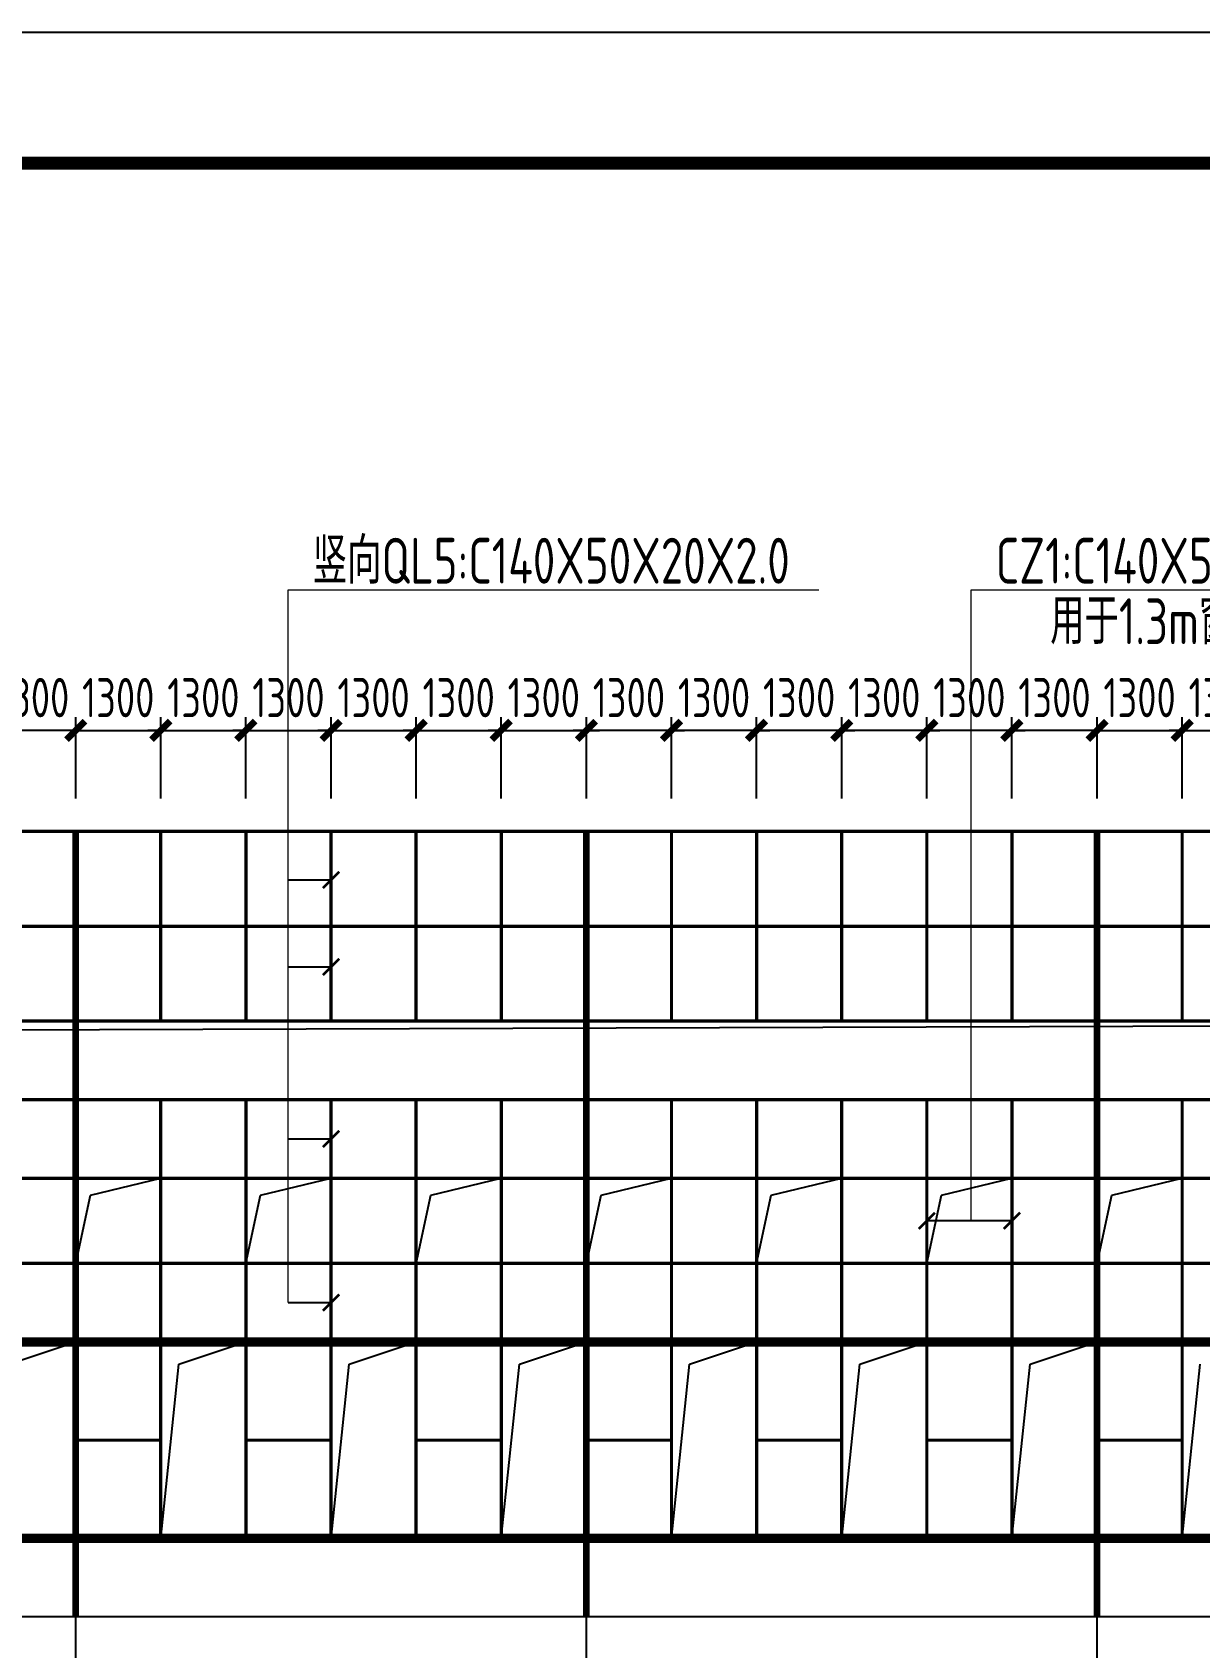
# Model space of a CAD drawing. Extents: x -2746917 to -971774, y -3334247 to -3250358.
# Drawn here: x -1567628 to -1558713, y -3286510 to -3274173 of the extents above; entities that cross this region are included whole.
import ezdxf

# ---------------------------------------------------------------- set-up
doc = ezdxf.new("R2010")
doc.units = 0
doc.header["$LTSCALE"] = 1000
doc.header["$MEASUREMENT"] = 0
doc.header["$PDMODE"] = 35
doc.linetypes.add('DASH', pattern=[0.35, 0.25, -0.1])
doc.linetypes.add('DOTE', pattern=[2.42, 2, -0.2, 0.02, -0.2])
doc.layers.get('0').update_dxf_attribs({"linetype": 'CONTINUOUS'})
doc.layers.get('Defpoints').update_dxf_attribs({"linetype": 'CONTINUOUS'})
for name, color, linetype in [('AXIS', 253, 'DOTE'), ('DIM', 3, 'CONTINUOUS'), ('PUB_TITLE', 4, 'CONTINUOUS'), ('REIN', 1, 'CONTINUOUS'), ('TEXT', 7, 'CONTINUOUS')]:
    doc.layers.add(name, color=color, linetype=linetype)
doc.layers.add('yichutu', color=7, linetype='CONTINUOUS', true_color=0xffffff, plot=False)
doc.styles.add('TSSD_Dimension', font='tssdeng.shx', dxfattribs={"width": 0.75, "bigfont": 'Hztxt.shx'})
doc.styles.add('TSSD_Rein', font='Tssdeng.shx', dxfattribs={"width": 0.75, "bigfont": 'hztxt.shx'})
doc.dimstyles.new('TSSD_200_100', dxfattribs={"dimtxt": 350, "dimasz": 100, "dimexe": 100, "dimexo": 250, "dimgap": 100, "dimtad": 1, "dimdec": 0, "dimlfac": 2, "dimzin": 0, "dimdsep": 46, "dimtxsty": 'TSSD_Dimension', "dimblk": 'ARCHTICK', "dimcen": 0, "dimdle": 100, "dimclrt": 7, "dimadec": 0, "dimazin": 0, "dimtfac": 1, "dimtdec": 0, "dimtix": 1, "dimtmove": 2, "dimatfit": 3, "dimfxl": 1, "dimtolj": 1, "dimtzin": 0, "dimarcsym": 0})

# ---------------------------------------------------------------- blocks, each defined once
blk = doc.blocks.new('_ArchTick')
at = {"color": 0, "const_width": 0.5}
blk.add_lwpolyline([(-0.71, -0.71), (0.71, 0.71)], dxfattribs=at)
blk = doc.blocks.new('*D2306')
at = {"layer": 'Defpoints', "color": 0, "ltscale": 1.5}
for p in [(-1567947, -3279504), (-1567947, -3280275), (-1567297, -3280275)]:
    blk.add_point(p, dxfattribs=at)
at = {"layer": 'DIM', "color": 0, "lineweight": -2, "ltscale": 1.5}
for p, q in [((-1567947, -3280025), (-1567947, -3279404)), ((-1567297, -3280025), (-1567297, -3279404)), ((-1567947, -3279504), (-1568047, -3279504)), ((-1567297, -3279504), (-1567947, -3279504)), ((-1567297, -3279504), (-1567197, -3279504))]:
    blk.add_line(p, q, dxfattribs=at)
at = {"layer": 'DIM', "color": 0, "lineweight": -2, "ltscale": 1.5, "xscale": 100, "yscale": 100, "zscale": 100}
blk.add_blockref('_ArchTick', (-1567947, -3279504), dxfattribs=at)
at = {"layer": 'DIM', "color": 0, "lineweight": -2, "ltscale": 1.5, "xscale": 100, "yscale": 100, "zscale": 100, "rotation": 180}
blk.add_blockref('_ArchTick', (-1567297, -3279504), dxfattribs=at)
at = {"layer": 'DIM', "color": 7, "ltscale": 1.5, "insert": (-1567622, -3279254), "char_height": 300, "attachment_point": 5, "style": 'TSSD_Dimension'}
blk.add_mtext('\\A1;1300', dxfattribs=at)
blk = doc.blocks.new('*D2324')
at = {"layer": 'Defpoints', "color": 0, "ltscale": 1.5}
for p in [(-1566647, -3279504), (-1567297, -3280275), (-1566647, -3280275)]:
    blk.add_point(p, dxfattribs=at)
at = {"layer": 'DIM', "color": 0, "lineweight": -2, "ltscale": 1.5}
for p, q in [((-1567297, -3280025), (-1567297, -3279404)), ((-1566647, -3280025), (-1566647, -3279404)), ((-1567297, -3279504), (-1567397, -3279504)), ((-1567297, -3279504), (-1566647, -3279504)), ((-1566647, -3279504), (-1566547, -3279504))]:
    blk.add_line(p, q, dxfattribs=at)
at = {"layer": 'DIM', "color": 0, "lineweight": -2, "ltscale": 1.5, "xscale": 100, "yscale": 100, "zscale": 100}
blk.add_blockref('_ArchTick', (-1567297, -3279504), dxfattribs=at)
at = {"layer": 'DIM', "color": 0, "lineweight": -2, "ltscale": 1.5, "xscale": 100, "yscale": 100, "zscale": 100, "rotation": 180}
blk.add_blockref('_ArchTick', (-1566647, -3279504), dxfattribs=at)
at = {"layer": 'DIM', "color": 7, "ltscale": 1.5, "insert": (-1566972, -3279254), "char_height": 300, "attachment_point": 5, "style": 'TSSD_Dimension'}
blk.add_mtext('\\A1;1300', dxfattribs=at)
blk = doc.blocks.new('*D2325')
at = {"layer": 'Defpoints', "color": 0, "ltscale": 1.5}
for p in [(-1565997, -3279504), (-1566647, -3280275), (-1565997, -3280275)]:
    blk.add_point(p, dxfattribs=at)
at = {"layer": 'DIM', "color": 0, "lineweight": -2, "ltscale": 1.5}
for p, q in [((-1566647, -3280025), (-1566647, -3279404)), ((-1565997, -3280025), (-1565997, -3279404)), ((-1566647, -3279504), (-1566747, -3279504)), ((-1566647, -3279504), (-1565997, -3279504)), ((-1565997, -3279504), (-1565897, -3279504))]:
    blk.add_line(p, q, dxfattribs=at)
at = {"layer": 'DIM', "color": 0, "lineweight": -2, "ltscale": 1.5, "xscale": 100, "yscale": 100, "zscale": 100}
blk.add_blockref('_ArchTick', (-1566647, -3279504), dxfattribs=at)
at = {"layer": 'DIM', "color": 0, "lineweight": -2, "ltscale": 1.5, "xscale": 100, "yscale": 100, "zscale": 100, "rotation": 180}
blk.add_blockref('_ArchTick', (-1565997, -3279504), dxfattribs=at)
at = {"layer": 'DIM', "color": 7, "ltscale": 1.5, "insert": (-1566322, -3279254), "char_height": 300, "attachment_point": 5, "style": 'TSSD_Dimension'}
blk.add_mtext('\\A1;1300', dxfattribs=at)
blk = doc.blocks.new('*D2326')
at = {"layer": 'Defpoints', "color": 0, "ltscale": 1.5}
for p in [(-1565347, -3279504), (-1565997, -3280275), (-1565347, -3280275)]:
    blk.add_point(p, dxfattribs=at)
at = {"layer": 'DIM', "color": 0, "lineweight": -2, "ltscale": 1.5}
for p, q in [((-1565997, -3280025), (-1565997, -3279404)), ((-1565347, -3280025), (-1565347, -3279404)), ((-1565997, -3279504), (-1566097, -3279504)), ((-1565997, -3279504), (-1565347, -3279504)), ((-1565347, -3279504), (-1565247, -3279504))]:
    blk.add_line(p, q, dxfattribs=at)
at = {"layer": 'DIM', "color": 0, "lineweight": -2, "ltscale": 1.5, "xscale": 100, "yscale": 100, "zscale": 100}
blk.add_blockref('_ArchTick', (-1565997, -3279504), dxfattribs=at)
at = {"layer": 'DIM', "color": 0, "lineweight": -2, "ltscale": 1.5, "xscale": 100, "yscale": 100, "zscale": 100, "rotation": 180}
blk.add_blockref('_ArchTick', (-1565347, -3279504), dxfattribs=at)
at = {"layer": 'DIM', "color": 7, "ltscale": 1.5, "insert": (-1565672, -3279254), "char_height": 300, "attachment_point": 5, "style": 'TSSD_Dimension'}
blk.add_mtext('\\A1;1300', dxfattribs=at)
blk = doc.blocks.new('*D2327')
at = {"layer": 'Defpoints', "color": 0, "ltscale": 1.5}
for p in [(-1564697, -3279504), (-1565347, -3280275), (-1564697, -3280275)]:
    blk.add_point(p, dxfattribs=at)
at = {"layer": 'DIM', "color": 0, "lineweight": -2, "ltscale": 1.5}
for p, q in [((-1565347, -3280025), (-1565347, -3279404)), ((-1564697, -3280025), (-1564697, -3279404)), ((-1565347, -3279504), (-1565447, -3279504)), ((-1565347, -3279504), (-1564697, -3279504)), ((-1564697, -3279504), (-1564597, -3279504))]:
    blk.add_line(p, q, dxfattribs=at)
at = {"layer": 'DIM', "color": 0, "lineweight": -2, "ltscale": 1.5, "xscale": 100, "yscale": 100, "zscale": 100}
blk.add_blockref('_ArchTick', (-1565347, -3279504), dxfattribs=at)
at = {"layer": 'DIM', "color": 0, "lineweight": -2, "ltscale": 1.5, "xscale": 100, "yscale": 100, "zscale": 100, "rotation": 180}
blk.add_blockref('_ArchTick', (-1564697, -3279504), dxfattribs=at)
at = {"layer": 'DIM', "color": 7, "ltscale": 1.5, "insert": (-1565022, -3279254), "char_height": 300, "attachment_point": 5, "style": 'TSSD_Dimension'}
blk.add_mtext('\\A1;1300', dxfattribs=at)
blk = doc.blocks.new('*D2328')
at = {"layer": 'Defpoints', "color": 0, "ltscale": 1.5}
for p in [(-1564047, -3279504), (-1564697, -3280275), (-1564047, -3280275)]:
    blk.add_point(p, dxfattribs=at)
at = {"layer": 'DIM', "color": 0, "lineweight": -2, "ltscale": 1.5}
for p, q in [((-1564697, -3280025), (-1564697, -3279404)), ((-1564047, -3280025), (-1564047, -3279404)), ((-1564697, -3279504), (-1564797, -3279504)), ((-1564697, -3279504), (-1564047, -3279504)), ((-1564047, -3279504), (-1563947, -3279504))]:
    blk.add_line(p, q, dxfattribs=at)
at = {"layer": 'DIM', "color": 0, "lineweight": -2, "ltscale": 1.5, "xscale": 100, "yscale": 100, "zscale": 100}
blk.add_blockref('_ArchTick', (-1564697, -3279504), dxfattribs=at)
at = {"layer": 'DIM', "color": 0, "lineweight": -2, "ltscale": 1.5, "xscale": 100, "yscale": 100, "zscale": 100, "rotation": 180}
blk.add_blockref('_ArchTick', (-1564047, -3279504), dxfattribs=at)
at = {"layer": 'DIM', "color": 7, "ltscale": 1.5, "insert": (-1564372, -3279254), "char_height": 300, "attachment_point": 5, "style": 'TSSD_Dimension'}
blk.add_mtext('\\A1;1300', dxfattribs=at)
blk = doc.blocks.new('*D2317')
at = {"layer": 'Defpoints', "color": 0, "ltscale": 1.5}
for p in [(-1563397, -3279504), (-1564047, -3280275), (-1563397, -3280275)]:
    blk.add_point(p, dxfattribs=at)
at = {"layer": 'DIM', "color": 0, "lineweight": -2, "ltscale": 1.5}
for p, q in [((-1564047, -3280025), (-1564047, -3279404)), ((-1563397, -3280025), (-1563397, -3279404)), ((-1564047, -3279504), (-1564147, -3279504)), ((-1564047, -3279504), (-1563397, -3279504)), ((-1563397, -3279504), (-1563297, -3279504))]:
    blk.add_line(p, q, dxfattribs=at)
at = {"layer": 'DIM', "color": 0, "lineweight": -2, "ltscale": 1.5, "xscale": 100, "yscale": 100, "zscale": 100}
blk.add_blockref('_ArchTick', (-1564047, -3279504), dxfattribs=at)
at = {"layer": 'DIM', "color": 0, "lineweight": -2, "ltscale": 1.5, "xscale": 100, "yscale": 100, "zscale": 100, "rotation": 180}
blk.add_blockref('_ArchTick', (-1563397, -3279504), dxfattribs=at)
at = {"layer": 'DIM', "color": 7, "ltscale": 1.5, "insert": (-1563722, -3279254), "char_height": 300, "attachment_point": 5, "style": 'TSSD_Dimension'}
blk.add_mtext('\\A1;1300', dxfattribs=at)
blk = doc.blocks.new('*D2318')
at = {"layer": 'Defpoints', "color": 0, "ltscale": 1.5}
for p in [(-1560147, -3279504), (-1560147, -3280275), (-1559497, -3280275)]:
    blk.add_point(p, dxfattribs=at)
at = {"layer": 'DIM', "color": 0, "lineweight": -2, "ltscale": 1.5}
for p, q in [((-1560147, -3280025), (-1560147, -3279404)), ((-1559497, -3280025), (-1559497, -3279404)), ((-1560147, -3279504), (-1560247, -3279504)), ((-1559497, -3279504), (-1560147, -3279504)), ((-1559497, -3279504), (-1559397, -3279504))]:
    blk.add_line(p, q, dxfattribs=at)
at = {"layer": 'DIM', "color": 0, "lineweight": -2, "ltscale": 1.5, "xscale": 100, "yscale": 100, "zscale": 100}
blk.add_blockref('_ArchTick', (-1560147, -3279504), dxfattribs=at)
at = {"layer": 'DIM', "color": 0, "lineweight": -2, "ltscale": 1.5, "xscale": 100, "yscale": 100, "zscale": 100, "rotation": 180}
blk.add_blockref('_ArchTick', (-1559497, -3279504), dxfattribs=at)
at = {"layer": 'DIM', "color": 7, "ltscale": 1.5, "insert": (-1559822, -3279254), "char_height": 300, "attachment_point": 5, "style": 'TSSD_Dimension'}
blk.add_mtext('\\A1;1300', dxfattribs=at)
blk = doc.blocks.new('*D2319')
at = {"layer": 'Defpoints', "color": 0, "ltscale": 1.5}
for p in [(-1560797, -3279504), (-1560797, -3280275), (-1560147, -3280275)]:
    blk.add_point(p, dxfattribs=at)
at = {"layer": 'DIM', "color": 0, "lineweight": -2, "ltscale": 1.5}
for p, q in [((-1560797, -3280025), (-1560797, -3279404)), ((-1560147, -3280025), (-1560147, -3279404)), ((-1560797, -3279504), (-1560897, -3279504)), ((-1560147, -3279504), (-1560797, -3279504)), ((-1560147, -3279504), (-1560047, -3279504))]:
    blk.add_line(p, q, dxfattribs=at)
at = {"layer": 'DIM', "color": 0, "lineweight": -2, "ltscale": 1.5, "xscale": 100, "yscale": 100, "zscale": 100}
blk.add_blockref('_ArchTick', (-1560797, -3279504), dxfattribs=at)
at = {"layer": 'DIM', "color": 0, "lineweight": -2, "ltscale": 1.5, "xscale": 100, "yscale": 100, "zscale": 100, "rotation": 180}
blk.add_blockref('_ArchTick', (-1560147, -3279504), dxfattribs=at)
at = {"layer": 'DIM', "color": 7, "ltscale": 1.5, "insert": (-1560472, -3279254), "char_height": 300, "attachment_point": 5, "style": 'TSSD_Dimension'}
blk.add_mtext('\\A1;1300', dxfattribs=at)
blk = doc.blocks.new('*D2320')
at = {"layer": 'Defpoints', "color": 0, "ltscale": 1.5}
for p in [(-1561447, -3279504), (-1561447, -3280275), (-1560797, -3280275)]:
    blk.add_point(p, dxfattribs=at)
at = {"layer": 'DIM', "color": 0, "lineweight": -2, "ltscale": 1.5}
for p, q in [((-1561447, -3280025), (-1561447, -3279404)), ((-1560797, -3280025), (-1560797, -3279404)), ((-1561447, -3279504), (-1561547, -3279504)), ((-1560797, -3279504), (-1561447, -3279504)), ((-1560797, -3279504), (-1560697, -3279504))]:
    blk.add_line(p, q, dxfattribs=at)
at = {"layer": 'DIM', "color": 0, "lineweight": -2, "ltscale": 1.5, "xscale": 100, "yscale": 100, "zscale": 100}
blk.add_blockref('_ArchTick', (-1561447, -3279504), dxfattribs=at)
at = {"layer": 'DIM', "color": 0, "lineweight": -2, "ltscale": 1.5, "xscale": 100, "yscale": 100, "zscale": 100, "rotation": 180}
blk.add_blockref('_ArchTick', (-1560797, -3279504), dxfattribs=at)
at = {"layer": 'DIM', "color": 7, "ltscale": 1.5, "insert": (-1561122, -3279254), "char_height": 300, "attachment_point": 5, "style": 'TSSD_Dimension'}
blk.add_mtext('\\A1;1300', dxfattribs=at)
blk = doc.blocks.new('*D2321')
at = {"layer": 'Defpoints', "color": 0, "ltscale": 1.5}
for p in [(-1562097, -3279504), (-1562097, -3280275), (-1561447, -3280275)]:
    blk.add_point(p, dxfattribs=at)
at = {"layer": 'DIM', "color": 0, "lineweight": -2, "ltscale": 1.5}
for p, q in [((-1562097, -3280025), (-1562097, -3279404)), ((-1561447, -3280025), (-1561447, -3279404)), ((-1562097, -3279504), (-1562197, -3279504)), ((-1561447, -3279504), (-1562097, -3279504)), ((-1561447, -3279504), (-1561347, -3279504))]:
    blk.add_line(p, q, dxfattribs=at)
at = {"layer": 'DIM', "color": 0, "lineweight": -2, "ltscale": 1.5, "xscale": 100, "yscale": 100, "zscale": 100}
blk.add_blockref('_ArchTick', (-1562097, -3279504), dxfattribs=at)
at = {"layer": 'DIM', "color": 0, "lineweight": -2, "ltscale": 1.5, "xscale": 100, "yscale": 100, "zscale": 100, "rotation": 180}
blk.add_blockref('_ArchTick', (-1561447, -3279504), dxfattribs=at)
at = {"layer": 'DIM', "color": 7, "ltscale": 1.5, "insert": (-1561772, -3279254), "char_height": 300, "attachment_point": 5, "style": 'TSSD_Dimension'}
blk.add_mtext('\\A1;1300', dxfattribs=at)
blk = doc.blocks.new('*D2322')
at = {"layer": 'Defpoints', "color": 0, "ltscale": 1.5}
for p in [(-1562747, -3279504), (-1562747, -3280275), (-1562097, -3280275)]:
    blk.add_point(p, dxfattribs=at)
at = {"layer": 'DIM', "color": 0, "lineweight": -2, "ltscale": 1.5}
for p, q in [((-1562747, -3280025), (-1562747, -3279404)), ((-1562097, -3280025), (-1562097, -3279404)), ((-1562747, -3279504), (-1562847, -3279504)), ((-1562097, -3279504), (-1562747, -3279504)), ((-1562097, -3279504), (-1561997, -3279504))]:
    blk.add_line(p, q, dxfattribs=at)
at = {"layer": 'DIM', "color": 0, "lineweight": -2, "ltscale": 1.5, "xscale": 100, "yscale": 100, "zscale": 100}
blk.add_blockref('_ArchTick', (-1562747, -3279504), dxfattribs=at)
at = {"layer": 'DIM', "color": 0, "lineweight": -2, "ltscale": 1.5, "xscale": 100, "yscale": 100, "zscale": 100, "rotation": 180}
blk.add_blockref('_ArchTick', (-1562097, -3279504), dxfattribs=at)
at = {"layer": 'DIM', "color": 7, "ltscale": 1.5, "insert": (-1562422, -3279254), "char_height": 300, "attachment_point": 5, "style": 'TSSD_Dimension'}
blk.add_mtext('\\A1;1300', dxfattribs=at)
blk = doc.blocks.new('*D2323')
at = {"layer": 'Defpoints', "color": 0, "ltscale": 1.5}
for p in [(-1563397, -3279504), (-1563397, -3280275), (-1562747, -3280275)]:
    blk.add_point(p, dxfattribs=at)
at = {"layer": 'DIM', "color": 0, "lineweight": -2, "ltscale": 1.5}
for p, q in [((-1563397, -3280025), (-1563397, -3279404)), ((-1562747, -3280025), (-1562747, -3279404)), ((-1563397, -3279504), (-1563497, -3279504)), ((-1562747, -3279504), (-1563397, -3279504)), ((-1562747, -3279504), (-1562647, -3279504))]:
    blk.add_line(p, q, dxfattribs=at)
at = {"layer": 'DIM', "color": 0, "lineweight": -2, "ltscale": 1.5, "xscale": 100, "yscale": 100, "zscale": 100}
blk.add_blockref('_ArchTick', (-1563397, -3279504), dxfattribs=at)
at = {"layer": 'DIM', "color": 0, "lineweight": -2, "ltscale": 1.5, "xscale": 100, "yscale": 100, "zscale": 100, "rotation": 180}
blk.add_blockref('_ArchTick', (-1562747, -3279504), dxfattribs=at)
at = {"layer": 'DIM', "color": 7, "ltscale": 1.5, "insert": (-1563072, -3279254), "char_height": 300, "attachment_point": 5, "style": 'TSSD_Dimension'}
blk.add_mtext('\\A1;1300', dxfattribs=at)
blk = doc.blocks.new('*D2336')
at = {"layer": 'Defpoints', "color": 0, "ltscale": 1.5}
for p in [(-1558847, -3279504), (-1559497, -3280275), (-1558847, -3280275)]:
    blk.add_point(p, dxfattribs=at)
at = {"layer": 'DIM', "color": 0, "lineweight": -2, "ltscale": 1.5}
for p, q in [((-1559497, -3280025), (-1559497, -3279404)), ((-1558847, -3280025), (-1558847, -3279404)), ((-1559497, -3279504), (-1559597, -3279504)), ((-1559497, -3279504), (-1558847, -3279504)), ((-1558847, -3279504), (-1558747, -3279504))]:
    blk.add_line(p, q, dxfattribs=at)
at = {"layer": 'DIM', "color": 0, "lineweight": -2, "ltscale": 1.5, "xscale": 100, "yscale": 100, "zscale": 100}
blk.add_blockref('_ArchTick', (-1559497, -3279504), dxfattribs=at)
at = {"layer": 'DIM', "color": 0, "lineweight": -2, "ltscale": 1.5, "xscale": 100, "yscale": 100, "zscale": 100, "rotation": 180}
blk.add_blockref('_ArchTick', (-1558847, -3279504), dxfattribs=at)
at = {"layer": 'DIM', "color": 7, "ltscale": 1.5, "insert": (-1559172, -3279254), "char_height": 300, "attachment_point": 5, "style": 'TSSD_Dimension'}
blk.add_mtext('\\A1;1300', dxfattribs=at)
blk = doc.blocks.new('*D2337')
at = {"layer": 'Defpoints', "color": 0, "ltscale": 1.5}
for p in [(-1558197, -3279504), (-1558847, -3280275), (-1558197, -3280275)]:
    blk.add_point(p, dxfattribs=at)
at = {"layer": 'DIM', "color": 0, "lineweight": -2, "ltscale": 1.5}
for p, q in [((-1558847, -3280025), (-1558847, -3279404)), ((-1558197, -3280025), (-1558197, -3279404)), ((-1558847, -3279504), (-1558947, -3279504)), ((-1558847, -3279504), (-1558197, -3279504)), ((-1558197, -3279504), (-1558097, -3279504))]:
    blk.add_line(p, q, dxfattribs=at)
at = {"layer": 'DIM', "color": 0, "lineweight": -2, "ltscale": 1.5, "xscale": 100, "yscale": 100, "zscale": 100}
blk.add_blockref('_ArchTick', (-1558847, -3279504), dxfattribs=at)
at = {"layer": 'DIM', "color": 0, "lineweight": -2, "ltscale": 1.5, "xscale": 100, "yscale": 100, "zscale": 100, "rotation": 180}
blk.add_blockref('_ArchTick', (-1558197, -3279504), dxfattribs=at)
at = {"layer": 'DIM', "color": 7, "ltscale": 1.5, "insert": (-1558522, -3279254), "char_height": 300, "attachment_point": 5, "style": 'TSSD_Dimension'}
blk.add_mtext('\\A1;1300', dxfattribs=at)
blk = doc.blocks.new('yct-891-420-89100-42000-100-2004.0')
at = {"layer": 'yichutu', "color": 7, "true_color": 0xffffff}
blk.add_lwpolyline([(0, 0), (0, 42000), (89100, 42000), (89100, 0)], close=True, dxfattribs=at)
blk = doc.blocks.new('A$C440D491C')
at = {"layer": 'PUB_TITLE'}
blk.add_lwpolyline([(0, 0), (0, 42000), (89100, 42000), (89100, 0)], close=True, dxfattribs=at)
at = {"layer": 'PUB_TITLE', "const_width": 100}
blk.add_lwpolyline([(88100, 1000), (88100, 41000), (713, 41000), (713, 1000), (88100, 1000)], dxfattribs=at)

msp = doc.modelspace()

# ---------------------------------------------------------------- linework, layer by layer
at = {"ltscale": 1.5}
for p, q in [((-1565674.21, -3280646.21), (-1565346.98, -3280646.21)), ((-1565674.21, -3281310.18), (-1565346.98, -3281310.18)), ((-1582707.33, -3281841.62), (-1547796.98, -3281724.61)), ((-1565674.21, -3282624.61), (-1565346.98, -3282624.61)), ((-1567184.72, -3283053.98), (-1566646.98, -3282924.61)), ((-1565884.72, -3283053.98), (-1565346.98, -3282924.61)), ((-1564584.72, -3283053.98), (-1564046.98, -3282924.61)), ((-1563284.72, -3283053.98), (-1562746.98, -3282924.61)), ((-1561984.72, -3283053.98), (-1561446.98, -3282924.61)), ((-1560684.72, -3283053.98), (-1560146.98, -3282924.61)), ((-1559384.72, -3283053.98), (-1558846.98, -3282924.61)), ((-1567296.98, -3283574.61), (-1567184.72, -3283053.98)), ((-1565996.98, -3283574.61), (-1565884.72, -3283053.98)), ((-1564696.98, -3283574.61), (-1564584.72, -3283053.98)), ((-1563396.98, -3283574.61), (-1563284.72, -3283053.98)), ((-1562096.98, -3283574.61), (-1561984.72, -3283053.98)), ((-1560796.98, -3283574.61), (-1560684.72, -3283053.98)), ((-1559496.98, -3283574.61), (-1559384.72, -3283053.98)), ((-1560146.98, -3283249.61), (-1560796.98, -3283249.61)), ((-1565674.21, -3283874.61), (-1565346.98, -3283874.61)), ((-1567808.34, -3284343.42), (-1567296.98, -3284174.61)), ((-1566508.34, -3284343.42), (-1565996.98, -3284174.61)), ((-1565208.34, -3284343.42), (-1564696.98, -3284174.61)), ((-1563908.34, -3284343.42), (-1563396.98, -3284174.61)), ((-1562608.34, -3284343.42), (-1562096.98, -3284174.61)), ((-1561308.34, -3284343.42), (-1560796.98, -3284174.61)), ((-1560008.34, -3284343.42), (-1559496.98, -3284174.61)), ((-1566646.98, -3285674.61), (-1566508.34, -3284343.42)), ((-1565346.98, -3285674.61), (-1565208.34, -3284343.42)), ((-1564046.98, -3285674.61), (-1563908.34, -3284343.42)), ((-1562746.98, -3285674.61), (-1562608.34, -3284343.42)), ((-1561446.98, -3285674.61), (-1561308.34, -3284343.42)), ((-1560146.98, -3285674.61), (-1560008.34, -3284343.42)), ((-1558846.98, -3285674.61), (-1558708.34, -3284343.42))]:
    msp.add_line(p, q, dxfattribs=at)
at = {"layer": 'AXIS', "ltscale": 1.5}
for p, q in [((-1567296.98, -3286879.57), (-1567296.98, -3284184.86)), ((-1563396.98, -3286879.57), (-1563396.98, -3284184.86)), ((-1559496.98, -3286879.57), (-1559496.98, -3284184.86))]:
    msp.add_line(p, q, dxfattribs=at)
at = {"layer": 'REIN', "color": 0, "ltscale": 0.1}
msp.add_line((-1542624.69, -3286274.61), (-1587391.66, -3286274.61), dxfattribs=at)
at = {"layer": 'REIN', "color": 0, "const_width": 25}
for points in [[(-1543959.48, -3280274.61), (-1586734.48, -3280274.61)], [(-1586734.48, -3280999.61), (-1543959.48, -3280999.61)], [(-1582896.98, -3281724.61), (-1547796.98, -3281724.61)], [(-1547796.98, -3285674.61), (-1547796.98, -3285674.61), (-1547796.98, -3282324.61), (-1582896.98, -3282324.61), (-1582896.98, -3285674.61)], [(-1582896.98, -3282924.61), (-1547796.98, -3282924.61)], [(-1582896.98, -3283574.61), (-1547796.98, -3283574.61)], [(-1567296.98, -3284924.61), (-1566646.98, -3284924.61)], [(-1565996.98, -3284924.61), (-1565346.98, -3284924.61)], [(-1564696.98, -3284924.61), (-1564046.98, -3284924.61)], [(-1564096.98, -3284924.61), (-1564046.98, -3284924.61)], [(-1563396.98, -3284924.61), (-1562746.98, -3284924.61)], [(-1562096.98, -3284924.61), (-1561446.98, -3284924.61)], [(-1560796.98, -3284924.61), (-1560146.98, -3284924.61)], [(-1560196.98, -3284924.61), (-1560146.98, -3284924.61)], [(-1559496.98, -3284924.61), (-1558846.98, -3284924.61)]]:
    msp.add_lwpolyline(points, dxfattribs=at)
at = {"layer": 'REIN', "color": 0, "ltscale": 0.1, "const_width": 50}
for points in [[(-1567296.98, -3286274.61), (-1567296.98, -3280274.61)], [(-1563396.98, -3286274.61), (-1563396.98, -3280274.61)], [(-1559496.98, -3286274.61), (-1559496.98, -3280274.61)]]:
    msp.add_lwpolyline(points, dxfattribs=at)
at = {"layer": 'REIN', "color": 8, "linetype": 'DASH', "const_width": 25}
for points in [[(-1566646.98, -3281724.61), (-1566646.98, -3280274.61)], [(-1565996.98, -3281724.61), (-1565996.98, -3280274.61)], [(-1565346.98, -3281724.61), (-1565346.98, -3280274.61)], [(-1564696.98, -3281724.61), (-1564696.98, -3280274.61)], [(-1564046.98, -3281724.61), (-1564046.98, -3280274.61)], [(-1562746.98, -3281724.61), (-1562746.98, -3280274.61)], [(-1562096.98, -3281724.61), (-1562096.98, -3280274.61)], [(-1561446.98, -3281724.61), (-1561446.98, -3280274.61)], [(-1560796.98, -3281724.61), (-1560796.98, -3280274.61)], [(-1560146.98, -3281724.61), (-1560146.98, -3280274.61)], [(-1558846.98, -3281724.61), (-1558846.98, -3280274.61)], [(-1566646.98, -3282924.61), (-1566646.98, -3282324.61)], [(-1565996.98, -3282924.61), (-1565996.98, -3282324.61)], [(-1565346.98, -3282924.61), (-1565346.98, -3282324.61)], [(-1564696.98, -3282924.61), (-1564696.98, -3282324.61)], [(-1564046.98, -3282924.61), (-1564046.98, -3282324.61)], [(-1562746.98, -3282924.61), (-1562746.98, -3282324.61)], [(-1562096.98, -3282924.61), (-1562096.98, -3282324.61)], [(-1561446.98, -3282924.61), (-1561446.98, -3282324.61)], [(-1560796.98, -3282924.61), (-1560796.98, -3282324.61)], [(-1560146.98, -3282924.61), (-1560146.98, -3282324.61)], [(-1558846.98, -3282924.61), (-1558846.98, -3282324.61)], [(-1566646.98, -3284174.61), (-1566646.98, -3283574.61)], [(-1565996.98, -3284174.61), (-1565996.98, -3283574.61)], [(-1565346.98, -3284174.61), (-1565346.98, -3283574.61)], [(-1564696.98, -3284174.61), (-1564696.98, -3283574.61)], [(-1564046.98, -3284174.61), (-1564046.98, -3283574.61)], [(-1562746.98, -3284174.61), (-1562746.98, -3283574.61)], [(-1562096.98, -3284174.61), (-1562096.98, -3283574.61)], [(-1561446.98, -3284174.61), (-1561446.98, -3283574.61)], [(-1560796.98, -3284174.61), (-1560796.98, -3283574.61)], [(-1560146.98, -3284174.61), (-1560146.98, -3283574.61)], [(-1558846.98, -3284174.61), (-1558846.98, -3283574.61)]]:
    msp.add_lwpolyline(points, dxfattribs=at)
at = {"layer": 'REIN', "color": 0, "linetype": 'ByBlock', "const_width": 20}
for points in [[(-1565409.24, -3280708.47), (-1565284.73, -3280583.95)], [(-1565409.24, -3281372.44), (-1565284.73, -3281247.92)], [(-1565409.24, -3282686.86), (-1565284.73, -3282562.35)], [(-1560859.24, -3283311.86), (-1560734.73, -3283187.35)], [(-1560209.24, -3283311.86), (-1560084.73, -3283187.35)], [(-1565409.24, -3283936.86), (-1565284.73, -3283812.35)]]:
    msp.add_lwpolyline(points, dxfattribs=at)
at = {"layer": 'REIN', "color": 0, "const_width": 25}
for points in [[(-1567296.98, -3282924.61), (-1566646.98, -3282924.61), (-1566646.98, -3283574.61), (-1567296.98, -3283574.61)], [(-1565996.98, -3282924.61), (-1565346.98, -3282924.61), (-1565346.98, -3283574.61), (-1565996.98, -3283574.61)], [(-1564696.98, -3282924.61), (-1564046.98, -3282924.61), (-1564046.98, -3283574.61), (-1564696.98, -3283574.61)], [(-1563396.98, -3282924.61), (-1562746.98, -3282924.61), (-1562746.98, -3283574.61), (-1563396.98, -3283574.61)], [(-1562096.98, -3282924.61), (-1561446.98, -3282924.61), (-1561446.98, -3283574.61), (-1562096.98, -3283574.61)], [(-1560796.98, -3282924.61), (-1560146.98, -3282924.61), (-1560146.98, -3283574.61), (-1560796.98, -3283574.61)], [(-1559496.98, -3282924.61), (-1558846.98, -3282924.61), (-1558846.98, -3283574.61), (-1559496.98, -3283574.61)], [(-1567946.98, -3284174.61), (-1567296.98, -3284174.61), (-1567296.98, -3285674.61), (-1567946.98, -3285674.61)], [(-1566646.98, -3284174.61), (-1565996.98, -3284174.61), (-1565996.98, -3285674.61), (-1566646.98, -3285674.61)], [(-1565346.98, -3284174.61), (-1564696.98, -3284174.61), (-1564696.98, -3285674.61), (-1565346.98, -3285674.61)], [(-1564046.98, -3284174.61), (-1563396.98, -3284174.61), (-1563396.98, -3285674.61), (-1564046.98, -3285674.61)], [(-1562746.98, -3284174.61), (-1562096.98, -3284174.61), (-1562096.98, -3285674.61), (-1562746.98, -3285674.61)], [(-1561446.98, -3284174.61), (-1560796.98, -3284174.61), (-1560796.98, -3285674.61), (-1561446.98, -3285674.61)], [(-1560146.98, -3284174.61), (-1559496.98, -3284174.61), (-1559496.98, -3285674.61), (-1560146.98, -3285674.61)], [(-1558846.98, -3284174.61), (-1558196.98, -3284174.61), (-1558196.98, -3285674.61), (-1558846.98, -3285674.61)]]:
    msp.add_lwpolyline(points, close=True, dxfattribs=at)
at = {"layer": 'REIN', "color": 2, "linetype": 'DASH', "const_width": 70}
for points in [[(-1575096.98, -3284174.61), (-1555596.98, -3284174.61)], [(-1575096.98, -3285674.61), (-1555596.98, -3285674.61)]]:
    msp.add_lwpolyline(points, dxfattribs=at)
at = {"layer": 'TEXT', "lineweight": 5}
for p, q in [((-1565674.21, -3278431.95), (-1561621.88, -3278431.95)), ((-1565674.21, -3283874.61), (-1565674.21, -3278431.95)), ((-1560458.09, -3278431.95), (-1556696.92, -3278431.95)), ((-1560458.09, -3283249.61), (-1560458.09, -3278431.95))]:
    msp.add_line(p, q, dxfattribs=at)

# ---------------------------------------------------------------- block references
at = {"ltscale": 1.5}
msp.add_blockref('A$C440D491C', (-1592989.12, -3316173.05), dxfattribs=at)
at = {"layer": 'yichutu'}
msp.add_blockref('yct-891-420-89100-42000-100-2004.0', (-1592989.12, -3316173.05), dxfattribs=at)

# ---------------------------------------------------------------- texts
at = {"layer": 'TEXT', "lineweight": 5, "style": 'TSSD_Rein', "width": 0.75}
for s, p in [('竖向QL5:C140X50X20X2.0', (-1565487.03, -3278383.44, 58.52)), ('CZ1:C140X50X20X2.0', (-1560270.91, -3278383.44, 58.52)), ('用于1.3m窗高两侧', (-1559854.65, -3278845.8, 58.52))]:
    msp.add_text(s, height=350, dxfattribs=at).set_placement(p)

# ---------------------------------------------------------------- dimensions: what is measured, and where the dimension line sits
at = {"layer": 'DIM', "ltscale": 1.5}
for base, p1, p2, picture, middle in [((-1567946.98, -3279503.8), (-1567296.98, -3280274.61), (-1567946.98, -3280274.61), '*D2306', (-1567621.98, -3279253.8)), ((-1563396.98, -3279503.8), (-1562746.98, -3280274.61), (-1563396.98, -3280274.61), '*D2323', (-1563071.98, -3279253.8)), ((-1562746.98, -3279503.8), (-1562096.98, -3280274.61), (-1562746.98, -3280274.61), '*D2322', (-1562421.98, -3279253.8)), ((-1562096.98, -3279503.8), (-1561446.98, -3280274.61), (-1562096.98, -3280274.61), '*D2321', (-1561771.98, -3279253.8)), ((-1561446.98, -3279503.8), (-1560796.98, -3280274.61), (-1561446.98, -3280274.61), '*D2320', (-1561121.98, -3279253.8)), ((-1560796.98, -3279503.8), (-1560146.98, -3280274.61), (-1560796.98, -3280274.61), '*D2319', (-1560471.98, -3279253.8)), ((-1560146.98, -3279503.8), (-1559496.98, -3280274.61), (-1560146.98, -3280274.61), '*D2318', (-1559821.98, -3279253.8))]:
    dim = msp.add_linear_dim(base=base, p1=p1, p2=p2, angle=180, dimstyle='TSSD_200_100', override={"dimtxt": 300}, dxfattribs=at)
    dim.commit()
    dim.dimension.update_dxf_attribs({"geometry": picture, "text_midpoint": middle})
for base, p1, p2, picture, middle in [((-1566646.98, -3279503.8), (-1567296.98, -3280274.61), (-1566646.98, -3280274.61), '*D2324', (-1566971.98, -3279253.8)), ((-1565996.98, -3279503.8), (-1566646.98, -3280274.61), (-1565996.98, -3280274.61), '*D2325', (-1566321.98, -3279253.8)), ((-1565346.98, -3279503.8), (-1565996.98, -3280274.61), (-1565346.98, -3280274.61), '*D2326', (-1565671.98, -3279253.8)), ((-1564696.98, -3279503.8), (-1565346.98, -3280274.61), (-1564696.98, -3280274.61), '*D2327', (-1565021.98, -3279253.8)), ((-1564046.98, -3279503.8), (-1564696.98, -3280274.61), (-1564046.98, -3280274.61), '*D2328', (-1564371.98, -3279253.8)), ((-1563396.98, -3279503.8), (-1564046.98, -3280274.61), (-1563396.98, -3280274.61), '*D2317', (-1563721.98, -3279253.8)), ((-1558846.98, -3279503.8), (-1559496.98, -3280274.61), (-1558846.98, -3280274.61), '*D2336', (-1559171.98, -3279253.8)), ((-1558196.98, -3279503.8), (-1558846.98, -3280274.61), (-1558196.98, -3280274.61), '*D2337', (-1558521.98, -3279253.8))]:
    dim = msp.add_linear_dim(base=base, p1=p1, p2=p2, dimstyle='TSSD_200_100', override={"dimtxt": 300}, dxfattribs=at)
    dim.commit()
    dim.dimension.update_dxf_attribs({"geometry": picture, "text_midpoint": middle})

doc.saveas('drawing.dxf')
